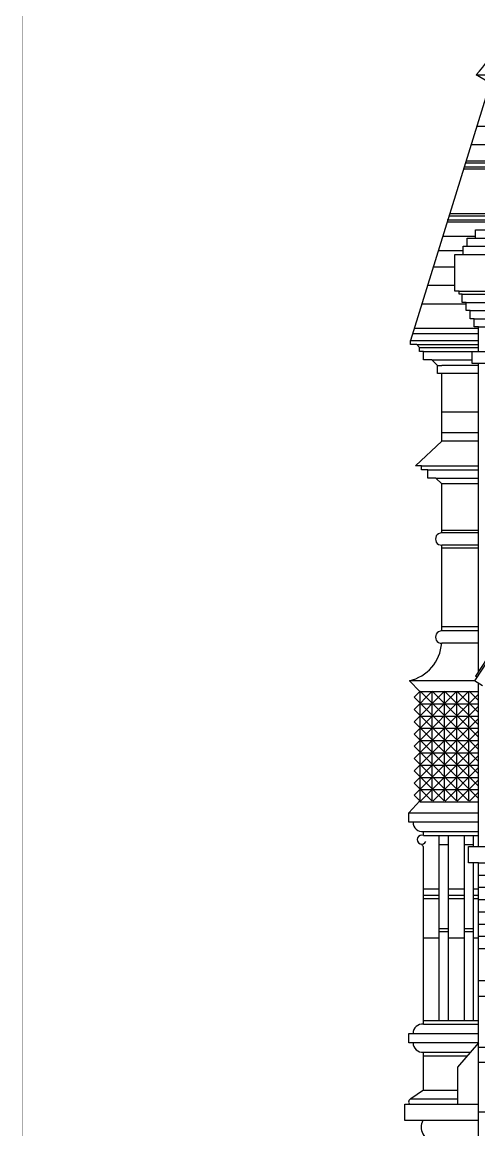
# Model space of a CAD drawing. Extents: x -1098 to 117, y 0 to 1563.
# Drawn here: x -1098 to -874, y 462 to 1005 of the extents above; entities that cross this region are included whole.
import ezdxf

# ---------------------------------------------------------------- set-up
doc = ezdxf.new("R2010")
doc.units = 0
doc.header["$LTSCALE"] = 48
doc.header["$MEASUREMENT"] = 0
doc.layers.get('0').update_dxf_attribs({"linetype": 'CONTINUOUS'})
doc.layers.add('6', color=7, linetype='CONTINUOUS')
doc.layers.add('7', color=7, linetype='CONTINUOUS')

# ---------------------------------------------------------------- blocks, each defined once
blk = doc.blocks.new('CARSON2')
at = {"layer": '6'}
for p, q in [((239.07, 540.64), (212.16, 499.32)), ((238.04, 540.64), (212.59, 501.56)), ((215.99, 496.78), (212.16, 499.32)), ((213.31, 501.08), (212.59, 501.56))]:
    blk.add_line(p, q, dxfattribs=at)
at = {"layer": '7'}
for p, q in [((219.76, 791.91), (180.76, 665.91)), ((219.76, 791.91), (212.83, 795.91)), ((212.83, 795.91), (262.69, 795.91)), ((213.26, 770.91), (262.26, 770.91)), ((210.47, 761.91), (265.04, 761.91)), ((208, 753.91), (267.52, 753.91)), ((206.76, 749.91), (268.76, 749.91)), ((207.07, 750.91), (268.45, 750.91)), ((207.69, 752.91), (267.83, 752.91)), ((199.67, 727.01), (275.85, 727.01)), ((199.98, 728.01), (275.54, 728.01)), ((198.74, 725.01), (276.46, 725.01)), ((198.74, 724.01), (276.77, 724.01)), ((196.54, 716.91), (212.5, 716.91)), ((208.5, 716.08), (212.5, 716.08)), ((208.5, 712.08), (208.5, 716.08)), ((212.5, 720.08), (229.48, 720.08)), ((212.5, 716.08), (212.5, 720.08)), ((212.5, 716.08), (247.5, 716.08)), ((206.5, 712.08), (208.5, 712.08)), ((206.5, 708.08), (206.5, 712.08)), ((208.5, 712.08), (249.5, 712.08)), ((194.38, 709.91), (206.5, 709.91)), ((202.5, 708.08), (206.5, 708.08)), ((202.5, 690.08), (202.5, 708.08)), ((206.5, 708.08), (249.5, 708.08)), ((191.9, 701.91), (202.5, 701.91)), ((189.11, 692.91), (202.5, 692.91)), ((204.5, 690.08), (202.5, 690.08)), ((204.5, 688.58), (204.5, 690.08)), ((204.5, 690.08), (251.5, 690.08)), ((186.33, 683.91), (208, 683.91)), ((206, 688.58), (204.5, 688.58)), ((206, 684.58), (206, 688.58)), ((206, 688.58), (251.5, 688.58)), ((208, 684.58), (206, 684.58)), ((208, 680.58), (208, 684.58)), ((208, 684.58), (250, 684.58)), ((210, 680.58), (208, 680.58)), ((210, 676.58), (210, 680.58)), ((210, 680.58), (248, 680.58)), ((212, 676.58), (210, 676.58)), ((212, 672.58), (212, 676.58)), ((212, 676.58), (246, 676.58)), ((214, 672.58), (212, 672.58)), ((214, 660.58), (214, 672.58)), ((214, 672.58), (244, 672.58)), ((181.82, 669.34), (214, 669.34)), ((182.61, 671.91), (214, 671.91)), ((180.76, 663.91), (180.76, 665.91)), ((180.76, 665.91), (214, 665.91)), ((183.76, 663.91), (180.76, 663.91)), ((185.17, 662.49), (183.76, 663.91)), ((183.76, 663.91), (214, 663.91)), ((185.17, 660.49), (185.17, 662.49)), ((185.17, 662.49), (214, 662.49)), ((187.17, 660.49), (185.17, 660.49)), ((187.17, 656.49), (187.17, 660.49)), ((187.17, 660.49), (211, 660.49)), ((191.17, 656.49), (187.17, 656.49)), ((194, 653.67), (191.17, 656.49)), ((191.17, 656.49), (211, 656.49)), ((211, 660.58), (214, 660.58)), ((211, 654.58), (211, 660.58)), ((214, 660.58), (228.39, 660.58)), ((194, 649.67), (194, 653.67)), ((194, 653.67), (196, 653.67)), ((214, 653.67), (196, 653.67)), ((214, 654.58), (211, 654.58)), ((214, 503.73), (214, 654.58)), ((242, 654.58), (214, 654.58)), ((195, 649.67), (194, 649.67)), ((196, 649.67), (195, 649.67)), ((214, 649.67), (196, 649.67)), ((196, 616.67), (196, 649.67)), ((196, 630.94), (214, 630.94)), ((214, 620.67), (196, 620.67)), ((183.17, 604.49), (196, 616.67)), ((214, 616.67), (196, 616.67)), ((186.17, 604.49), (183.17, 604.49)), ((186.17, 602.49), (186.17, 604.49)), ((186.17, 604.49), (214, 604.49)), ((189.17, 602.49), (186.17, 602.49)), ((189.17, 598.49), (189.17, 602.49)), ((189.17, 602.49), (214, 602.49)), ((193.17, 598.49), (189.17, 598.49)), ((196, 595.67), (193.17, 598.49)), ((193.17, 598.49), (214, 598.49)), ((196, 571.67), (196, 595.67)), ((214, 595.67), (196, 595.67)), ((196, 573), (214, 573)), ((214, 571.67), (196, 571.67)), ((196, 523.67), (196, 565.67)), ((214, 565.67), (196, 565.67)), ((196, 564.33), (214, 564.33)), ((196, 525.91), (214, 525.91)), ((214, 523.67), (196, 523.67)), ((214, 517.67), (196, 517.67)), ((212.16, 499.32), (180.16, 499.32)), ((180.16, 499.32), (185.23, 494)), ((185.23, 494), (182.45, 491.22)), ((191.23, 494), (182.45, 485.22)), ((197.23, 494), (182.45, 479.22)), ((203.23, 494), (182.45, 473.22)), ((209.23, 494), (182.45, 467.22)), ((185.23, 494), (185.23, 440.44)), ((185.23, 494), (214, 494)), ((214, 465.68), (185.41, 494.27)), ((191.23, 494), (191.23, 440.44)), ((214, 471.68), (191.41, 494.27)), ((197.23, 494), (197.23, 440.44)), ((214, 477.68), (197.41, 494.27)), ((203.23, 494), (203.23, 440.44)), ((214, 483.68), (203.41, 494.27)), ((209.23, 494), (209.23, 440.44)), ((214, 489.68), (209.41, 494.27)), ((214, 418.14), (214, 498.1)), ((214, 492.77), (182.45, 461.22)), ((214, 459.68), (182.45, 491.22)), ((214, 486.77), (182.45, 455.22)), ((214, 453.68), (182.45, 485.22)), ((185.23, 488), (214, 488)), ((214, 480.77), (182.45, 449.22)), ((214, 447.68), (182.45, 479.22)), ((185.23, 482), (214, 482)), ((214, 418.14), (214, 478.94)), ((214, 474.77), (182.45, 443.22)), ((214, 441.68), (182.45, 473.22)), ((185.23, 476), (214, 476)), ((209.23, 440.44), (182.45, 467.22)), ((185.23, 470), (214, 470)), ((214, 468.77), (185.63, 440.4)), ((203.23, 440.44), (182.45, 461.22)), ((185.23, 464), (214, 464)), ((214, 462.77), (191.63, 440.4)), ((185.23, 458), (214, 458)), ((214, 456.77), (197.63, 440.4)), ((197.23, 440.44), (182.45, 455.22)), ((185.23, 452), (214, 452)), ((214, 450.77), (203.63, 440.4)), ((191.23, 440.44), (182.45, 449.22)), ((185.23, 446), (214, 446)), ((214, 444.77), (209.63, 440.4)), ((185.23, 440.44), (179.89, 434.6)), ((185.23, 440.44), (182.45, 443.22)), ((185.23, 440), (214, 440)), ((179.89, 434.6), (214, 434.6)), ((179.89, 430), (179.89, 434.6)), ((214, 430), (179.89, 430)), ((187.06, 425.48), (214, 425.48)), ((187.06, 423.59), (187.06, 425.48)), ((187.06, 423.59), (214, 423.59)), ((194.82, 333), (194.82, 423.59)), ((199.35, 333), (199.35, 423.59)), ((207.11, 333), (207.11, 423.59)), ((211.64, 418.14), (211.64, 423.59)), ((187.06, 331.12), (187.06, 418.01)), ((194.82, 419.14), (199.35, 419.14)), ((207.11, 419.14), (211.64, 419.14)), ((209.16, 410.18), (209.16, 418.14)), ((209.16, 418.14), (242, 418.14)), ((214, 410.18), (209.16, 410.18)), ((211.64, 333), (211.64, 410.18)), ((214, 146), (214, 410.18)), ((214, 410.18), (242, 410.18)), ((214, 316), (214, 410.18)), ((214, 404.18), (242, 404.18)), ((187.06, 397.41), (194.82, 397.41)), ((199.35, 397.41), (207.11, 397.41)), ((211.64, 397.41), (214, 397.41)), ((214, 398.18), (242, 398.18)), ((187.06, 394.29), (194.82, 394.29)), ((187.06, 392.75), (194.82, 392.75)), ((199.35, 394.29), (207.11, 394.29)), ((199.35, 392.75), (207.11, 392.75)), ((211.64, 394.29), (214, 394.29)), ((211.64, 392.75), (214, 392.75)), ((214, 392.18), (242, 392.18)), ((214, 386.18), (242, 386.18)), ((214, 380.18), (242, 380.18)), ((194.82, 378), (199.35, 378)), ((194.82, 376.47), (199.35, 376.47)), ((207.11, 378), (211.64, 378)), ((207.11, 376.47), (211.64, 376.47)), ((187.06, 373.35), (194.82, 373.35)), ((199.35, 373.35), (207.11, 373.35)), ((211.64, 373.35), (214, 373.35)), ((214, 374.18), (242, 374.18)), ((214, 368.18), (242, 368.18)), ((214, 352.51), (219.73, 352.51)), ((214, 344.83), (219.73, 344.83)), ((187.06, 333), (214, 333)), ((187.06, 331.12), (214, 331.12)), ((179.89, 322), (179.89, 326.6)), ((179.89, 326.6), (214, 326.6)), ((214, 322), (179.89, 322)), ((214, 322), (203.71, 310.02)), ((187.06, 298.87), (187.06, 317.48)), ((187.06, 317.48), (210.12, 317.48)), ((187.06, 315.59), (208.5, 315.59)), ((214, 319.94), (219.73, 319.94)), ((203.71, 310.02), (203.71, 292)), ((214, 312.52), (219.73, 312.52)), ((187.06, 298.87), (180.95, 294.52)), ((187.06, 298.87), (203.71, 298.87)), ((180.95, 294.52), (203.71, 294.52)), ((178, 284), (178, 292)), ((178, 292), (214, 292)), ((214, 288.29), (219.73, 288.29)), ((214, 284), (178, 284))]:
    blk.add_line(p, q, dxfattribs=at)
for centre, radius, start, end in [((171.62, 835.67), 57.26, 316.0285, 356.2375), ((195.97, 568.67), 3, 89.438, 270.562), ((195.97, 520.67), 3, 89.438, 270.562), ((175.7, 519.18), 20.36, 282.6598, 355.7214), ((186.53, 430), 4.55, 180, 276.7084), ((186.26, 421.53), 2.21, 68.7868, 335.2417), ((192.93, 423.32), 7.92, 210.3471, 222.1127), ((186.53, 326.6), 4.55, 83.2916, 180), ((186.53, 322), 4.55, 180, 276.7084), ((181.19, 293.16), 1.38, 99.9685, 237.0519), ((192.8, 280.71), 6.84, 151.2554, 266.0315)]:
    blk.add_arc(centre, radius, start, end, dxfattribs=at)

msp = doc.modelspace()

# ---------------------------------------------------------------- linework, layer by layer
at = {"const_width": 0.1}
msp.add_lwpolyline([(-1097.52, 1562.71), (116.59, 1562.71), (116.59, 119.27), (-1097.54, 119.27)], close=True, dxfattribs=at)

# ---------------------------------------------------------------- block references
msp.add_blockref('CARSON2', (-1087.92, 182.95))

doc.saveas('drawing.dxf')
